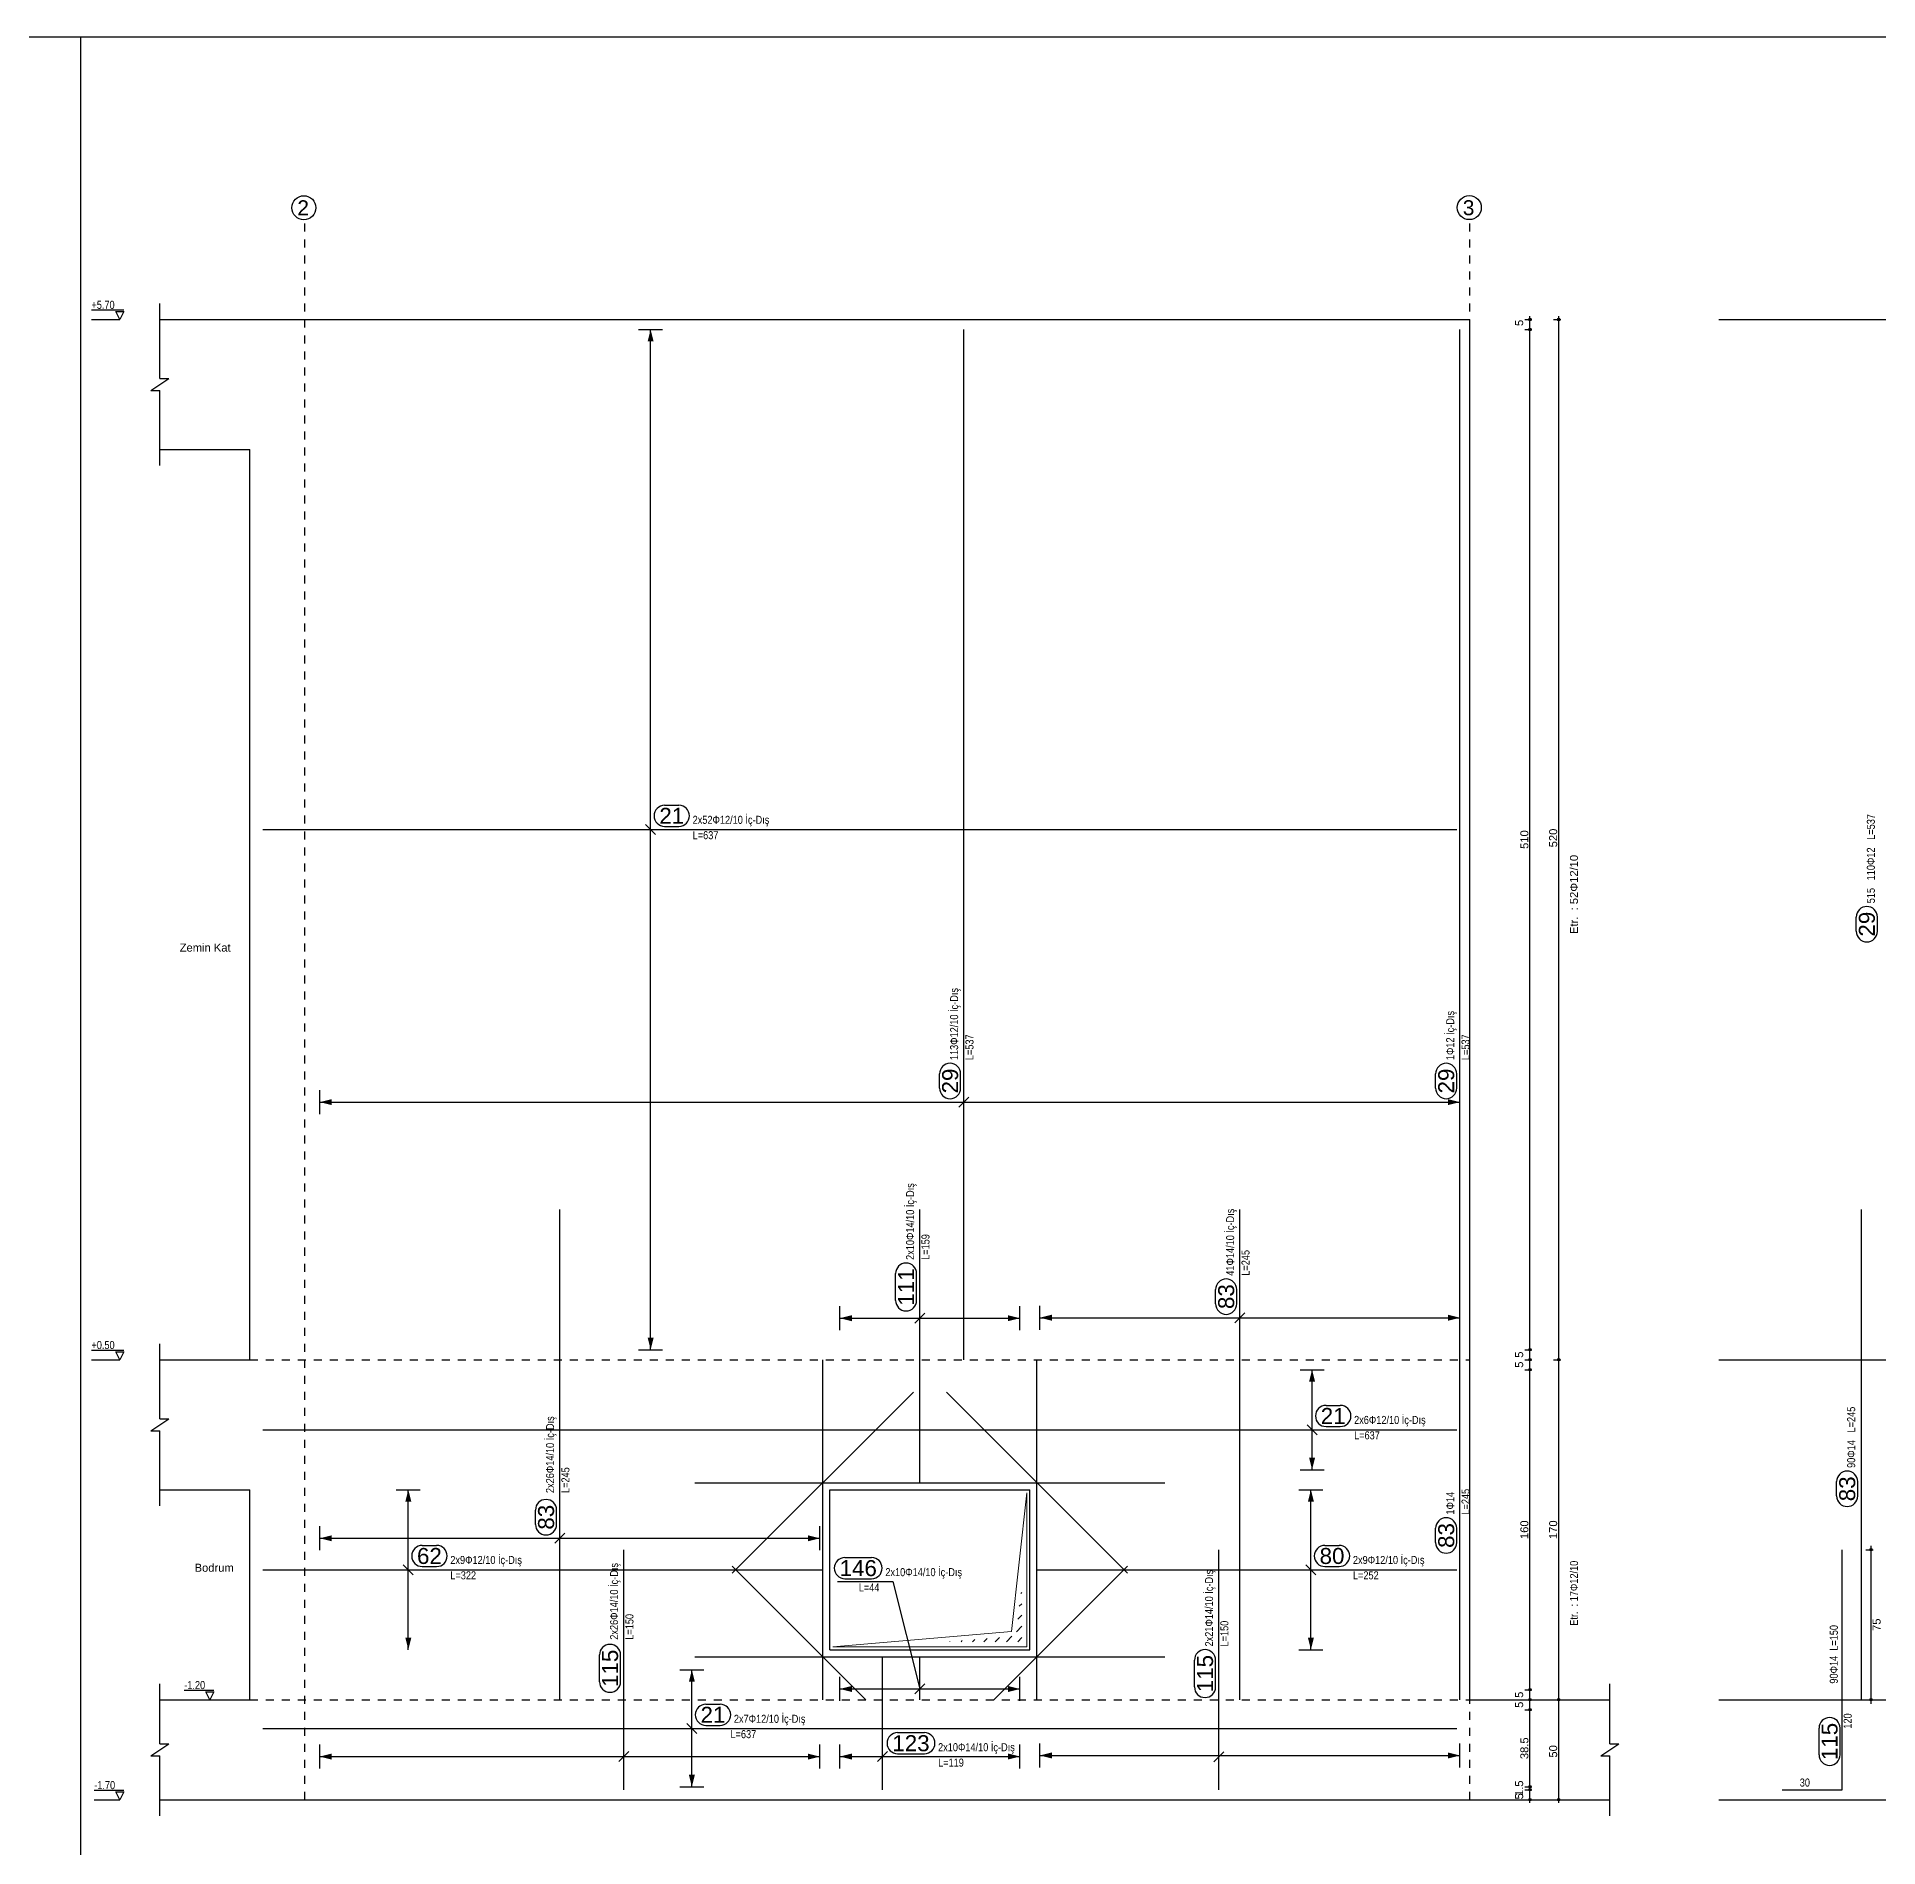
# Model space of a CAD drawing. Header units: metres. Extents: x 419734 to 420376, y 4564732 to 4565123.
# Drawn here: x 420214.59 to 420237.6, y 4564883.31 to 4564905.94 of the extents above; entities that cross this region are included whole.
import ezdxf

# ---------------------------------------------------------------- set-up
doc = ezdxf.new("R2010")
doc.units = ezdxf.units.M
doc.linetypes.add('NASCOSTA', pattern=[0.375, 0.25, -0.125])
doc.linetypes.add('TRATTO-PUNTO', pattern=[1, 0.5, -0.25, 0, -0.25])
for name, color, linetype in [('Standart', 7, 'Continuous'), ('SW_ASSI', 7, 'TRATTO-PUNTO'), ('SW_DIM', 33, 'Continuous'), ('SW_SEZIONI-ARMATURA', 3, 'Continuous'), ('SW_SEZIONI_CARPENTERIA', 4, 'Continuous'), ('SW_TRATT', 7, 'NASCOSTA'), ('SW_TXT_TESTI', 1, 'Continuous')]:
    doc.layers.add(name, color=color, linetype=linetype)
doc.styles.add('arial_1_18', font='arial.ttf', dxfattribs={"height": 0.2})
doc.styles.add('SWS', font='ARIALN.TTF')

msp = doc.modelspace()

# ---------------------------------------------------------------- hatches: boundary and pattern name
at = {"layer": 'SW_DIM'}
for points in [[(420222.30042, 4564902.13087), (420222.22542, 4564902.13087), (420222.26292, 4564902.28087)], [(420218.2776, 4564892.58712), (420218.1276, 4564892.62462), (420218.2776, 4564892.66212)], [(420232.3776, 4564892.62462), (420232.2276, 4564892.58712), (420232.2276, 4564892.66212)], [(420224.7776, 4564889.88654), (420224.6276, 4564889.92404), (420224.7776, 4564889.96154)], [(420226.87759, 4564889.92404), (420226.72759, 4564889.88654), (420226.72759, 4564889.96154)], [(420227.2776, 4564889.89279), (420227.1276, 4564889.93029), (420227.2776, 4564889.96779)], [(420232.3776, 4564889.93029), (420232.2276, 4564889.89279), (420232.2276, 4564889.96779)], [(420222.26292, 4564889.53087), (420222.22542, 4564889.68087), (420222.30042, 4564889.68087)], [(420230.56708, 4564889.13087), (420230.49208, 4564889.13087), (420230.52958, 4564889.28087)], [(420230.52958, 4564888.03087), (420230.49208, 4564888.18087), (420230.56708, 4564888.18087)], [(420219.27192, 4564887.63087), (420219.19692, 4564887.63087), (420219.23442, 4564887.78087)], [(420230.55259, 4564887.63087), (420230.47759, 4564887.63087), (420230.51509, 4564887.78087)], [(420218.2776, 4564887.13595), (420218.1276, 4564887.17345), (420218.2776, 4564887.21095)], [(420224.37759, 4564887.17345), (420224.22759, 4564887.13595), (420224.22759, 4564887.21095)], [(420219.23442, 4564885.78087), (420219.19692, 4564885.93087), (420219.27192, 4564885.93087)], [(420230.51509, 4564885.78087), (420230.47759, 4564885.93087), (420230.55259, 4564885.93087)], [(420222.81555, 4564885.38087), (420222.74055, 4564885.38087), (420222.77805, 4564885.53087)], [(420224.7776, 4564885.25275), (420224.6276, 4564885.29025), (420224.7776, 4564885.32775)], [(420226.87759, 4564885.29025), (420226.72759, 4564885.25275), (420226.72759, 4564885.32775)], [(420218.2776, 4564884.40788), (420218.1276, 4564884.44538), (420218.2776, 4564884.48288)], [(420224.37759, 4564884.44538), (420224.22759, 4564884.40788), (420224.22759, 4564884.48288)], [(420224.7776, 4564884.409), (420224.6276, 4564884.4465), (420224.7776, 4564884.484)], [(420226.87759, 4564884.4465), (420226.72759, 4564884.409), (420226.72759, 4564884.484)], [(420227.2776, 4564884.42191), (420227.1276, 4564884.45941), (420227.2776, 4564884.49691)], [(420232.3776, 4564884.45941), (420232.2276, 4564884.42191), (420232.2276, 4564884.49691)], [(420222.77805, 4564884.06837), (420222.74055, 4564884.21837), (420222.81555, 4564884.21837)]]:
    msp.add_hatch(color=256, dxfattribs=at).paths.add_polyline_path(points)

# ---------------------------------------------------------------- linework, layer by layer
for centre in [(420217.92869, 4564903.8027), (420232.49484, 4564903.80387)]:
    msp.add_circle(centre, 0.15)
at = {"layer": 'Standart', "color": 2}
for p, q in [((419946.10266, 4564905.93855), (420327.35266, 4564905.93855)), ((420215.13611, 4564905.93855), (420215.13611, 4564863.89188))]:
    msp.add_line(p, q, dxfattribs=at)
at = {"layer": 'Standart', "color": 2, "linetype": 'Continuous', "lineweight": 5}
for points in [[(420222.20042, 4564896.09337), (420222.32542, 4564895.96837)], [(420226.1151, 4564892.56212), (420226.2401, 4564892.68712)], [(420225.56509, 4564889.86154), (420225.69009, 4564889.98654)], [(420229.5651, 4564889.86779), (420229.6901, 4564889.99279)], [(420230.46708, 4564888.59337), (420230.59208, 4564888.46837)], [(420226.7726, 4564886.01087), (420226.9651, 4564887.74337)], [(420226.9651, 4564885.81837), (420226.9651, 4564887.74337)], [(420221.0651, 4564887.11095), (420221.1901, 4564887.23595)], [(420219.17192, 4564886.84337), (420219.29692, 4564886.71837)], [(420230.45259, 4564886.84337), (420230.57759, 4564886.71837)], [(420226.87029, 4564886.32417), (420226.90259, 4564886.35647)], [(420226.88797, 4564886.48332), (420226.90259, 4564886.49794)], [(420226.85261, 4564886.16502), (420226.90259, 4564886.21501)], [(420224.5401, 4564885.81837), (420226.7726, 4564886.01087)], [(420226.14406, 4564885.88087), (420226.15837, 4564885.89518)], [(420226.28553, 4564885.88087), (420226.31318, 4564885.90853)], [(420226.427, 4564885.88087), (420226.46799, 4564885.92188)], [(420226.56845, 4564885.88087), (420226.62281, 4564885.93523)], [(420226.70992, 4564885.88087), (420226.77762, 4564885.94857)], [(420226.83492, 4564886.00588), (420226.90259, 4564886.07354)], [(420226.85139, 4564885.88087), (420226.90259, 4564885.93208)], [(420224.5401, 4564885.81837), (420226.9651, 4564885.81837)], [(420226.00259, 4564885.88087), (420226.00356, 4564885.88183)], [(420225.56509, 4564885.22775), (420225.69009, 4564885.35275)], [(420222.71555, 4564884.85837), (420222.84055, 4564884.73337)], [(420221.8651, 4564884.38288), (420221.9901, 4564884.50788)], [(420225.09874, 4564884.384), (420225.22374, 4564884.509)], [(420229.30111, 4564884.38191), (420229.42611, 4564884.50691)]]:
    msp.add_lwpolyline(points, dxfattribs=at)
at = {"layer": 'SW_ASSI', "ltscale": 0.2}
for points in [[(420217.9401, 4564883.90587), (420217.9401, 4564903.65588)], [(420232.5026, 4564883.90587), (420232.5026, 4564903.65588)]]:
    msp.add_lwpolyline(points, dxfattribs=at)
at = {"layer": 'SW_DIM'}
for points in [[(420215.67759, 4564902.52254), (420215.27408, 4564902.52254)], [(420215.62759, 4564902.40587), (420215.57759, 4564902.50587)], [(420215.57759, 4564902.50587), (420215.67759, 4564902.50587)], [(420215.67759, 4564902.50587), (420215.62759, 4564902.40587)], [(420216.12759, 4564901.66837), (420216.12759, 4564902.60588)], [(420215.27408, 4564902.40587), (420215.62759, 4564902.40587)], [(420222.11292, 4564902.28087), (420222.41292, 4564902.28087)], [(420222.26292, 4564889.53087), (420222.26292, 4564902.28087)], [(420216.01509, 4564901.51837), (420216.24009, 4564901.66837)], [(420216.12759, 4564901.66837), (420216.24009, 4564901.66837)], [(420216.01509, 4564901.51837), (420216.12759, 4564901.51837)], [(420216.12759, 4564900.58087), (420216.12759, 4564901.51837)], [(420218.1276, 4564892.47462), (420218.1276, 4564892.77462)], [(420218.1276, 4564892.62462), (420232.3776, 4564892.62462)], [(420232.3776, 4564892.47462), (420232.3776, 4564892.77462)], [(420224.6276, 4564889.77404), (420224.6276, 4564890.07404)], [(420226.87759, 4564889.77404), (420226.87759, 4564890.07404)], [(420227.1276, 4564889.78029), (420227.1276, 4564890.08029)], [(420232.3776, 4564889.78029), (420232.3776, 4564890.08029)], [(420224.6276, 4564889.92404), (420226.87759, 4564889.92404)], [(420227.1276, 4564889.93029), (420232.3776, 4564889.93029)], [(420216.12759, 4564888.66837), (420216.12759, 4564889.60588)], [(420215.67759, 4564889.52254), (420215.27408, 4564889.52254)], [(420215.27408, 4564889.40587), (420215.62759, 4564889.40587)], [(420215.62759, 4564889.40587), (420215.57759, 4564889.50587)], [(420215.57759, 4564889.50587), (420215.67759, 4564889.50587)], [(420215.67759, 4564889.50587), (420215.62759, 4564889.40587)], [(420222.11292, 4564889.53087), (420222.41292, 4564889.53087)], [(420230.37958, 4564889.28087), (420230.67958, 4564889.28087)], [(420230.52958, 4564888.03087), (420230.52958, 4564889.28087)], [(420216.01509, 4564888.51837), (420216.24009, 4564888.66837)], [(420216.12759, 4564888.66837), (420216.24009, 4564888.66837)], [(420216.01509, 4564888.51837), (420216.12759, 4564888.51837)], [(420216.12759, 4564887.58087), (420216.12759, 4564888.51837)], [(420230.37958, 4564888.03087), (420230.67958, 4564888.03087)], [(420219.08442, 4564887.78087), (420219.38442, 4564887.78087)], [(420219.23442, 4564885.78087), (420219.23442, 4564887.78087)], [(420230.36509, 4564887.78087), (420230.66509, 4564887.78087)], [(420230.51509, 4564885.78087), (420230.51509, 4564887.78087)], [(420218.1276, 4564887.02345), (420218.1276, 4564887.32345)], [(420224.37759, 4564887.02345), (420224.37759, 4564887.32345)], [(420218.1276, 4564887.17345), (420224.37759, 4564887.17345)], [(420237.4501, 4564887.03087), (420237.5401, 4564887.03087)], [(420230.36509, 4564885.78087), (420230.66509, 4564885.78087)], [(420222.62805, 4564885.53087), (420222.92805, 4564885.53087)], [(420222.77805, 4564884.06837), (420222.77805, 4564885.53087)], [(420224.6276, 4564885.14025), (420224.6276, 4564885.44025)], [(420226.87759, 4564885.14025), (420226.87759, 4564885.44025)], [(420216.12759, 4564884.60587), (420216.12759, 4564885.35587)], [(420216.80259, 4564885.27254), (420216.43418, 4564885.27254)], [(420216.75259, 4564885.15587), (420216.70259, 4564885.25587)], [(420216.70259, 4564885.25587), (420216.80259, 4564885.25587)], [(420216.80259, 4564885.25587), (420216.75259, 4564885.15587)], [(420224.6276, 4564885.29025), (420226.87759, 4564885.29025)], [(420234.2526, 4564884.60587), (420234.2526, 4564885.35587)], [(420216.43418, 4564885.15587), (420216.75259, 4564885.15587)], [(420237.4501, 4564885.15587), (420237.5401, 4564885.15587)], [(420216.01509, 4564884.45587), (420216.24009, 4564884.60587)], [(420216.12759, 4564884.60587), (420216.24009, 4564884.60587)], [(420218.1276, 4564884.29538), (420218.1276, 4564884.59538)], [(420224.37759, 4564884.29538), (420224.37759, 4564884.59538)], [(420224.6276, 4564884.2965), (420224.6276, 4564884.5965)], [(420226.87759, 4564884.2965), (420226.87759, 4564884.5965)], [(420227.1276, 4564884.30941), (420227.1276, 4564884.60941)], [(420232.3776, 4564884.30941), (420232.3776, 4564884.60941)], [(420234.1401, 4564884.45587), (420234.3651, 4564884.60587)], [(420234.2526, 4564884.60587), (420234.3651, 4564884.60587)], [(420216.01509, 4564884.45587), (420216.12759, 4564884.45587)], [(420216.12759, 4564883.70587), (420216.12759, 4564884.45587)], [(420218.1276, 4564884.44538), (420224.37759, 4564884.44538)], [(420224.6276, 4564884.4465), (420226.87759, 4564884.4465)], [(420227.1276, 4564884.45941), (420232.3776, 4564884.45941)], [(420234.1401, 4564884.45587), (420234.2526, 4564884.45587)], [(420234.2526, 4564883.70587), (420234.2526, 4564884.45587)], [(420222.62805, 4564884.06837), (420222.92805, 4564884.06837)], [(420215.67759, 4564884.02254), (420215.30918, 4564884.02254)], [(420215.30918, 4564883.90587), (420215.62759, 4564883.90587)], [(420215.62759, 4564883.90587), (420215.57759, 4564884.00587)], [(420215.57759, 4564884.00587), (420215.67759, 4564884.00587)], [(420215.67759, 4564884.00587), (420215.62759, 4564883.90587)], [(420233.1876, 4564883.90587), (420233.2776, 4564883.90587)], [(420233.5476, 4564883.90587), (420233.6376, 4564883.90587)]]:
    msp.add_lwpolyline(points, dxfattribs=at)
at = {"layer": 'SW_DIM', "ltscale": 0.5}
for points in [[(420233.1876, 4564902.40588), (420233.2776, 4564902.40588)], [(420233.1876, 4564902.28088), (420233.2776, 4564902.28088)], [(420233.2526, 4564883.86587), (420233.2526, 4564902.44588)], [(420233.5476, 4564902.40588), (420233.6376, 4564902.40588)], [(420233.6126, 4564883.86587), (420233.6126, 4564902.44588)], [(420233.1876, 4564889.53087), (420233.2776, 4564889.53087)], [(420233.1876, 4564889.40587), (420233.2776, 4564889.40588)], [(420233.5476, 4564889.40588), (420233.6376, 4564889.40588)], [(420233.1876, 4564889.28088), (420233.2776, 4564889.28088)], [(420237.5151, 4564885.10587), (420237.5151, 4564887.08087)], [(420233.1876, 4564885.28087), (420233.2776, 4564885.28087)], [(420233.1876, 4564885.15587), (420233.2776, 4564885.15587)], [(420233.1876, 4564885.03087), (420233.2776, 4564885.03087)], [(420233.5476, 4564885.15587), (420233.6376, 4564885.15587)], [(420233.1876, 4564884.06837), (420233.2776, 4564884.06837)], [(420233.1876, 4564884.03087), (420233.2776, 4564884.03087)]]:
    msp.add_lwpolyline(points, dxfattribs=at)
for centre in [(420233.2526, 4564902.40588), (420233.2526, 4564902.28088), (420233.6126, 4564902.40588), (420233.2526, 4564889.53087), (420233.2526, 4564889.40588), (420233.2526, 4564889.40587), (420233.6126, 4564889.40588), (420233.6126, 4564889.40587), (420233.2526, 4564889.28088), (420233.2526, 4564885.28087), (420233.2526, 4564885.15587), (420233.2526, 4564885.15587), (420233.2526, 4564885.03087), (420233.6126, 4564885.15587), (420233.6126, 4564885.15587), (420233.2526, 4564884.06837), (420233.2526, 4564884.03087)]:
    msp.add_circle(centre, 0.015, dxfattribs=at)
at = {"layer": 'SW_DIM'}
for centre in [(420237.5151, 4564887.03087), (420237.5151, 4564885.15587), (420233.2526, 4564883.90587), (420233.6126, 4564883.90587)]:
    msp.add_circle(centre, 0.015, dxfattribs=at)
at = {"layer": 'SW_SEZIONI-ARMATURA'}
for points in [[(420226.1776, 4564889.40587), (420226.1776, 4564902.28087)], [(420232.3776, 4564885.15587), (420232.3776, 4564902.28087)], [(420222.43727, 4564896.33487), (420222.61603, 4564896.33487)], [(420217.41509, 4564896.03087), (420232.3401, 4564896.03087)], [(420222.43727, 4564896.07087), (420222.61603, 4564896.07087)], [(420237.3311, 4564894.75937), (420237.3311, 4564894.93813)], [(420237.5951, 4564894.75937), (420237.5951, 4564894.93813)], [(420225.8736, 4564892.79897), (420225.8736, 4564892.97773)], [(420226.1376, 4564892.79897), (420226.1376, 4564892.97773)], [(420232.0736, 4564892.79897), (420232.0736, 4564892.97773)], [(420232.3376, 4564892.79897), (420232.3376, 4564892.97773)], [(420221.1276, 4564885.15587), (420221.1276, 4564891.28087)], [(420225.62759, 4564887.86837), (420225.62759, 4564891.28087)], [(420229.6276, 4564885.15587), (420229.6276, 4564891.28087)], [(420237.3951, 4564885.15587), (420237.3951, 4564891.28087)], [(420225.32359, 4564890.14701), (420225.32359, 4564890.48116)], [(420225.58759, 4564890.14701), (420225.58759, 4564890.48116)], [(420229.3236, 4564890.10463), (420229.3236, 4564890.2834)], [(420229.5876, 4564890.10463), (420229.5876, 4564890.2834)], [(420224.4151, 4564885.15587), (420224.4151, 4564889.40588)], [(420227.09009, 4564885.15587), (420227.09009, 4564889.40588)], [(420223.28373, 4564886.737), (420225.54647, 4564888.99975)], [(420225.95872, 4564888.99975), (420228.22147, 4564886.737)], [(420230.70393, 4564888.83487), (420230.88269, 4564888.83487)], [(420217.41509, 4564888.53087), (420232.3401, 4564888.53087)], [(420230.70393, 4564888.57087), (420230.88269, 4564888.57087)], [(420222.81509, 4564887.86837), (420228.6901, 4564887.86837)], [(420237.08547, 4564887.70264), (420237.08547, 4564887.8814)], [(420237.34947, 4564887.70264), (420237.34947, 4564887.8814)], [(420220.8236, 4564887.3478), (420220.8236, 4564887.52656)], [(420221.0876, 4564887.3478), (420221.0876, 4564887.52656)], [(420232.0736, 4564887.11943), (420232.0736, 4564887.2982)], [(420232.3376, 4564887.11943), (420232.3376, 4564887.2982)], [(420219.40876, 4564887.08487), (420219.58752, 4564887.08487)], [(420230.68944, 4564887.08487), (420230.8682, 4564887.08487)], [(420219.40876, 4564886.82087), (420219.58752, 4564886.82087)], [(420221.9276, 4564884.03087), (420221.9276, 4564887.03087)], [(420224.9526, 4564885.15587), (420223.28373, 4564886.82474)], [(420224.69027, 4564886.93285), (420225.02441, 4564886.93285)], [(420226.55259, 4564885.15587), (420228.22147, 4564886.82474)], [(420229.36361, 4564884.03087), (420229.36361, 4564887.03087)], [(420230.68944, 4564886.82087), (420230.8682, 4564886.82087)], [(420237.1551, 4564884.03087), (420237.1551, 4564887.03087)], [(420217.41509, 4564886.78087), (420224.4151, 4564886.78087)], [(420224.59976, 4564886.63435), (420225.28933, 4564886.63435), (420225.62759, 4564885.29025)], [(420224.69027, 4564886.66885), (420225.02441, 4564886.66885)], [(420227.09009, 4564886.78087), (420232.3401, 4564886.78087)], [(420221.6236, 4564885.38171), (420221.6236, 4564885.71585)], [(420221.8876, 4564885.38171), (420221.8876, 4564885.71585)], [(420222.81509, 4564885.69337), (420228.6901, 4564885.69337)], [(420225.16124, 4564884.03087), (420225.16124, 4564885.69337)], [(420225.62759, 4564885.15587), (420225.62759, 4564885.69337)], [(420229.05961, 4564885.31572), (420229.05961, 4564885.64986)], [(420229.32361, 4564885.31572), (420229.32361, 4564885.64986)], [(420222.95239, 4564885.09987), (420223.13116, 4564885.09987)], [(420217.41509, 4564884.79587), (420232.3401, 4564884.79587)], [(420222.95239, 4564884.83587), (420223.13116, 4564884.83587)], [(420225.34948, 4564884.74465), (420225.68363, 4564884.74465)], [(420236.86514, 4564884.46721), (420236.86514, 4564884.80135)], [(420237.12914, 4564884.46721), (420237.12914, 4564884.80135)], [(420225.34948, 4564884.48065), (420225.68363, 4564884.48065)], [(420236.4051, 4564884.03087), (420237.1551, 4564884.03087)]]:
    msp.add_lwpolyline(points, dxfattribs=at)
for centre, start, end in [((420222.43727, 4564896.20287), 90, 270), ((420222.61603, 4564896.20287), 270, 90), ((420237.4631, 4564894.93813), 0, 180), ((420237.4631, 4564894.75937), 180, 0), ((420226.0056, 4564892.97773), 0, 180), ((420232.2056, 4564892.97773), 0, 180), ((420226.0056, 4564892.79897), 180, 0), ((420232.2056, 4564892.79897), 180, 0), ((420225.45559, 4564890.48116), 0, 180), ((420229.4556, 4564890.2834), 0, 180), ((420225.45559, 4564890.14701), 180, 0), ((420229.4556, 4564890.10463), 180, 0), ((420230.70393, 4564888.70287), 90, 270), ((420230.88269, 4564888.70287), 270, 90), ((420237.21747, 4564887.8814), 0, 180), ((420220.9556, 4564887.52656), 0, 180), ((420237.21747, 4564887.70264), 180, 0), ((420220.9556, 4564887.3478), 180, 0), ((420232.2056, 4564887.2982), 0, 180), ((420219.40876, 4564886.95287), 90, 270), ((420219.58752, 4564886.95287), 270, 90), ((420230.68944, 4564886.95287), 90, 270), ((420230.8682, 4564886.95287), 270, 90), ((420232.2056, 4564887.11943), 180, 0), ((420224.69027, 4564886.80085), 90, 270), ((420225.02441, 4564886.80085), 270, 90), ((420221.7556, 4564885.71585), 0, 180), ((420229.19161, 4564885.64986), 0, 180), ((420221.7556, 4564885.38171), 180, 0), ((420229.19161, 4564885.31572), 180, 0), ((420222.95239, 4564884.96787), 90, 270), ((420223.13116, 4564884.96787), 270, 90), ((420225.34948, 4564884.61265), 90, 270), ((420225.68363, 4564884.61265), 270, 90), ((420236.99714, 4564884.80135), 0, 180), ((420236.99714, 4564884.46721), 180, 0)]:
    msp.add_arc(centre, 0.132, start, end, dxfattribs=at)
at = {"layer": 'SW_SEZIONI_CARPENTERIA'}
for points in [[(420216.12759, 4564902.40588), (420232.5026, 4564902.40588)], [(420232.5026, 4564885.15588), (420232.5026, 4564902.40588)], [(420235.6151, 4564902.40587), (420238.43009, 4564902.40587)], [(420216.12759, 4564900.78087), (420217.25259, 4564900.78087)], [(420217.25259, 4564889.40588), (420217.25259, 4564900.78087)], [(420216.12759, 4564889.40588), (420217.25259, 4564889.40588)], [(420235.6151, 4564889.40587), (420239.3851, 4564889.40587)], [(420216.12759, 4564887.78087), (420217.25259, 4564887.78087)], [(420217.25259, 4564885.15588), (420217.25259, 4564887.78087)], [(420224.5026, 4564887.78087), (420227.0026, 4564887.78087)], [(420224.5026, 4564885.78087), (420224.5026, 4564887.78087)], [(420227.0026, 4564885.78087), (420227.0026, 4564887.78087)], [(420224.5026, 4564885.78087), (420227.0026, 4564885.78087)], [(420216.12759, 4564885.15588), (420217.25259, 4564885.15588)], [(420232.5026, 4564885.15588), (420234.2526, 4564885.15588)], [(420235.6151, 4564885.15587), (420239.1451, 4564885.15587)], [(420216.12759, 4564883.90587), (420234.2526, 4564883.90587)], [(420235.6151, 4564883.90587), (420239.68509, 4564883.90587)]]:
    msp.add_lwpolyline(points, dxfattribs=at)
at = {"layer": 'SW_TRATT', "ltscale": 0.2}
for points in [[(420217.25259, 4564889.40587), (420232.5026, 4564889.40587)], [(420217.25259, 4564885.15587), (420232.5026, 4564885.15587)]]:
    msp.add_lwpolyline(points, dxfattribs=at)

# ---------------------------------------------------------------- texts
at = {"layer": 'Standart', "color": 3, "linetype": 'Continuous', "lineweight": 5, "style": 'arial_1_18'}
for s, p in [('21', (420222.37127, 4564896.10287)), ('21', (420230.63793, 4564888.60287)), ('62', (420219.34276, 4564886.85287)), ('80', (420230.62344, 4564886.85287)), ('146', (420224.62427, 4564886.70085)), ('21', (420222.88639, 4564884.86787)), ('123', (420225.28348, 4564884.51265))]:
    msp.add_text(s, height=0.2, dxfattribs=at).set_placement(p)
for s, p in [('29', (420237.5631, 4564894.69337)), ('29', (420226.1056, 4564892.73297)), ('29', (420232.3056, 4564892.73297)), ('111', (420225.55559, 4564890.08101)), ('83', (420229.5556, 4564890.03863)), ('83', (420237.31747, 4564887.63664)), ('83', (420221.0556, 4564887.2818)), ('83', (420232.3056, 4564887.05343)), ('115', (420221.8556, 4564885.31571)), ('115', (420229.29161, 4564885.24972)), ('115', (420237.09714, 4564884.40121))]:
    msp.add_text(s, height=0.2, rotation=90, dxfattribs=at).set_placement(p)
at = {"layer": 'Standart', "color": 1, "linetype": 'Continuous', "lineweight": -3, "style": 'arial_1_18'}
for s, p in [('Zemin Kat ', (420216.37709, 4564894.50587)), ('Bodrum', (420216.56351, 4564886.75587))]:
    msp.add_text(s, height=0.1, dxfattribs=at).set_placement(p)
at = {"layer": 'SW_DIM', "ltscale": 0.5, "style": 'arial_1_18'}
for s, p in [('5', (420233.1676, 4564902.32453)), ('510', (420233.2326, 4564895.78934)), ('520', (420233.5926, 4564895.80934)), ('Etr.  : 52Φ12/10', (420233.8526, 4564894.72588)), ('5', (420233.1676, 4564889.42953)), ('5', (420233.1676, 4564889.30453)), ('160', (420233.2326, 4564887.16434)), ('170', (420233.5926, 4564887.16434)), ('75', (420237.6351, 4564886.01568)), ('5', (420233.1676, 4564885.17953)), ('5', (420233.1676, 4564885.05453)), ('38.5', (420233.2326, 4564884.41366)), ('50', (420233.5926, 4564884.43318)), ('1.5', (420233.1676, 4564883.95251)), ('5', (420233.1676, 4564883.90953))]:
    msp.add_text(s, height=0.1, rotation=90, dxfattribs=at).set_placement(p)
at = {"layer": 'SW_TXT_TESTI', "style": 'arial_1_18'}
for s, p in [('2', (420217.847, 4564903.70795)), ('3', (420232.41315, 4564903.70912))]:
    msp.add_text(s, height=0.1875, dxfattribs=at).set_placement(p)
at = {"layer": 'SW_TXT_TESTI', "linetype": 'Continuous', "lineweight": -3, "style": 'SWS'}
for s, p in [('+5.70', (420215.27408, 4564902.53921)), ('+0.50', (420215.27408, 4564889.53921)), ('-1.20', (420216.43418, 4564885.28921)), ('-1.70', (420215.30918, 4564884.03921))]:
    msp.add_text(s, height=0.1, dxfattribs=at).set_placement(p)
at = {"layer": 'SW_TXT_TESTI', "linetype": 'Continuous', "lineweight": 5, "style": 'SWS'}
for s, p in [('2x52Φ12/10 İç-Dış', (420222.78792, 4564896.10287)), ('L=637', (420222.78792, 4564895.91087)), ('2x6Φ12/10 İç-Dış', (420231.05458, 4564888.60287)), ('L=637', (420231.05458, 4564888.41087)), ('2x9Φ12/10 İç-Dış', (420219.75942, 4564886.85287)), ('2x10Φ14/10 İç-Dış', (420225.1963, 4564886.70085)), ('2x9Φ12/10 İç-Dış', (420231.04009, 4564886.85287)), ('L=322', (420219.75942, 4564886.66087)), ('L=44', (420224.86403, 4564886.50885)), ('L=252', (420231.04009, 4564886.66087)), ('2x7Φ12/10 İç-Dış', (420223.30305, 4564884.86787)), ('L=637', (420223.26075, 4564884.67587)), ('2x10Φ14/10 İç-Dış', (420225.85552, 4564884.51265)), ('L=119', (420225.85552, 4564884.32065)), ('30', (420236.62471, 4564884.07087))]:
    msp.add_text(s, height=0.1, dxfattribs=at).set_placement(p)
for s, p in [('515   110Φ12   L=537', (420237.5631, 4564895.11003)), ('113Φ12/10 İç-Dış', (420226.1056, 4564893.14962)), ('1Φ12 İç-Dış', (420232.3056, 4564893.14962)), ('L=537', (420226.2976, 4564893.14962)), ('L=537', (420232.4976, 4564893.14962)), ('2x10Φ14/10 İç-Dış', (420225.55559, 4564890.65305)), ('41Φ14/10 İç-Dış', (420229.5556, 4564890.45529)), ('L=159', (420225.74759, 4564890.65305)), ('L=245', (420229.7476, 4564890.45529)), ('2x26Φ14/10 İç-Dış', (420221.0556, 4564887.73923)), ('90Φ14   L=245', (420237.31747, 4564888.0533)), ('L=245', (420221.2476, 4564887.73923)), ('1Φ14', (420232.3056, 4564887.47009)), ('L=245', (420232.4976, 4564887.47009)), ('2x26Φ14/10 İç-Dış', (420221.8556, 4564885.9062)), ('2x21Φ14/10 İç-Dış', (420229.29161, 4564885.82176)), ('L=150', (420222.0476, 4564885.9062)), ('L=150', (420229.48361, 4564885.82176)), ('90Φ14  L=150', (420237.09995, 4564885.35725)), ('120', (420237.27312, 4564884.79448))]:
    msp.add_text(s, height=0.1, rotation=90, dxfattribs=at).set_placement(p)
at = {"layer": 'SW_TXT_TESTI', "linetype": 'Continuous', "lineweight": -3, "style": 'SWS'}
msp.add_text('Etr.  : 17Φ12/10', height=0.1, rotation=90, dxfattribs=at).set_placement((420233.8526, 4564886.08087))

doc.saveas('drawing.dxf')
